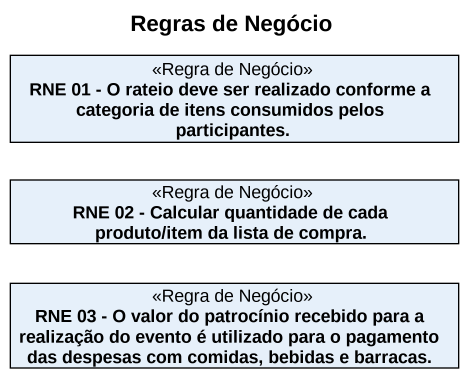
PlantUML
@startuml
title Regras de Negócio
hide circle
hide empty members
class "RNE 01 - O rateio deve ser realizado conforme a categoria de itens consumidos pelos participantes." as RNE_01_O_rateio_deve_ser <<Regra de Negócio>>
class "RNE 02 - Calcular quantidade de cada produto/item da lista de compra." as RNE_02_Calcular_quantidade <<Regra de Negócio>>
class "RNE 03 - O valor do patrocínio recebido para a realização do evento é utilizado para o pagamento das despesas com comidas, bebidas e barracas." as RNE_03_O_valor_do <<Regra de Negócio>>
@enduml
